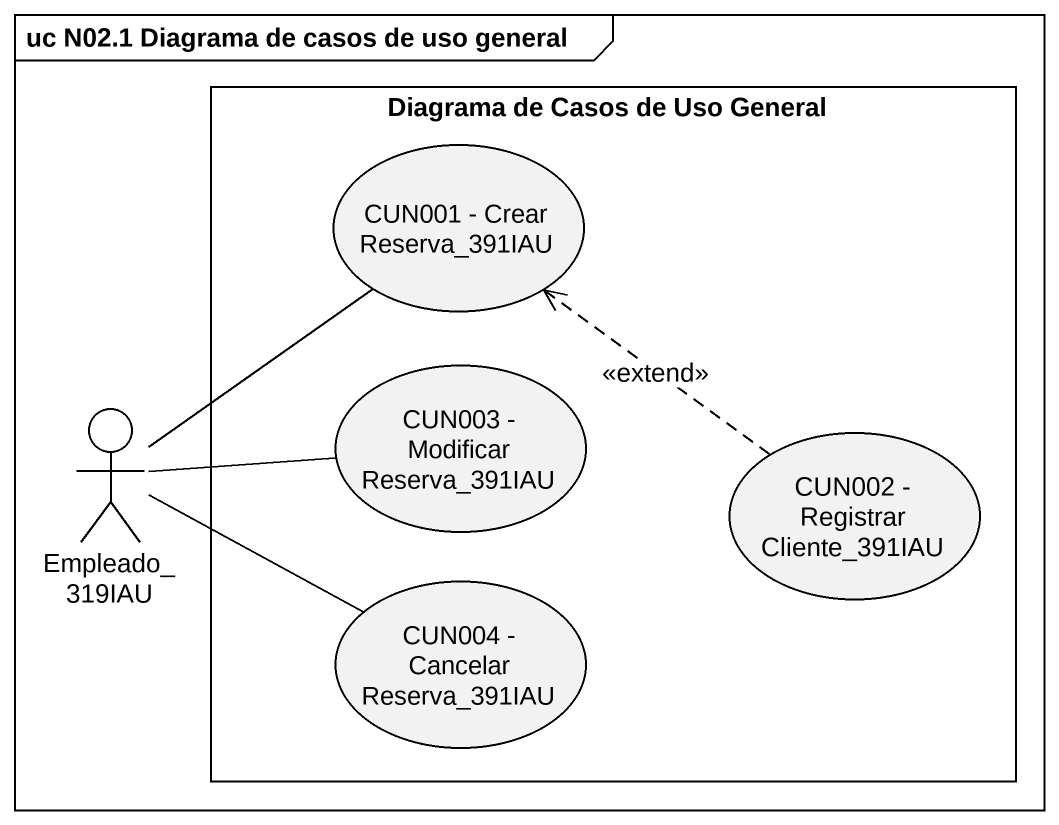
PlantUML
@startuml
mainframe uc N02.1 Diagrama de casos de uso general
rectangle "Diagrama de Casos de Uso General" as Diagrama_de_Casos_de_Uso {
  usecase "CUN001 - Crear Reserva_391IAU" as CUN001_Crear_Reserva_391IAU
  usecase "CUN003 - Modificar Reserva_391IAU" as CUN003_Modificar_Reserva
  usecase "CUN002 - RegistrarCliente_391IAU" as CUN002_RegistrarCliente
  usecase "CUN004 - Cancelar Reserva_391IAU" as CUN004_Cancelar_Reserva
}
actor Empleado_319IAU
Empleado_319IAU -up- CUN001_Crear_Reserva_391IAU
Empleado_319IAU -right- CUN003_Modificar_Reserva
Empleado_319IAU -right- CUN004_Cancelar_Reserva
CUN002_RegistrarCliente .up.> CUN001_Crear_Reserva_391IAU : <<extend>>
@enduml
